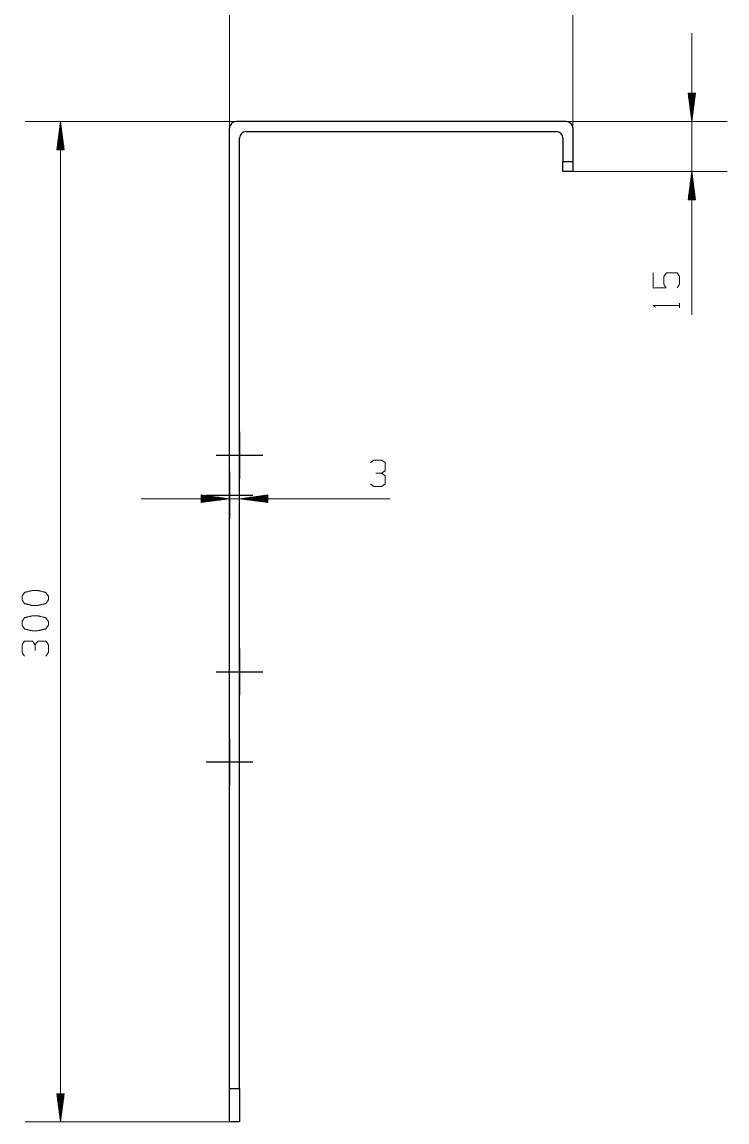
# Model space of a CAD drawing. Header units: millimetres. Extents: x 0 to 420, y 0 to 297.
# Drawn here: x 268.5 to 332, y 96 to 194.9 of the extents above; entities that cross this region are included whole.
import ezdxf

# ---------------------------------------------------------------- set-up
doc = ezdxf.new("R2010")
doc.units = ezdxf.units.MM
doc.layers.add('101', color=7, linetype='Continuous', true_color=0xffffff)

msp = doc.modelspace()

# ---------------------------------------------------------------- linework, layer by layer
at = {"layer": '101', "color": 22, "linetype": 'Continuous', "lineweight": 18}
for p, q in [((287.216, 185.362), (287.216, 199.445)), ((318.117, 185.362), (318.117, 199.445)), ((328.808, 193.899), (328.808, 168.56)), ((329.142, 188.502), (328.473, 188.502)), ((328.473, 188.502), (328.808, 185.962)), ((328.477, 188.502), (328.477, 188.47)), ((328.477, 188.502), (328.477, 188.47)), ((328.528, 188.502), (328.528, 188.084)), ((328.579, 188.502), (328.579, 187.698)), ((328.63, 188.502), (328.63, 187.312)), ((328.681, 188.502), (328.681, 186.926)), ((328.731, 188.502), (328.731, 186.54)), ((328.782, 188.502), (328.782, 186.154)), ((328.808, 185.962), (329.142, 188.502)), ((328.833, 188.502), (328.833, 186.154)), ((328.884, 188.502), (328.884, 186.54)), ((328.935, 188.502), (328.935, 186.926)), ((328.986, 188.502), (328.986, 187.312)), ((329.036, 188.502), (329.036, 187.698)), ((329.087, 188.502), (329.087, 188.084)), ((329.138, 188.502), (329.138, 188.47)), ((329.138, 188.502), (329.138, 188.47)), ((287.816, 185.962), (268.84, 185.962)), ((272.015, 185.962), (271.68, 183.422)), ((271.939, 183.422), (271.939, 185.383)), ((271.989, 183.422), (271.989, 185.769)), ((272.015, 185.962), (272.015, 95.962)), ((272.349, 183.422), (272.015, 185.962)), ((272.04, 183.422), (272.04, 185.769)), ((272.091, 183.422), (272.091, 185.383)), ((317.517, 185.962), (331.983, 185.962)), ((271.786, 183.422), (271.786, 184.225)), ((271.837, 183.422), (271.837, 184.611)), ((271.888, 183.422), (271.888, 184.997)), ((272.142, 183.422), (272.142, 184.997)), ((272.193, 183.422), (272.193, 184.611)), ((272.243, 183.422), (272.243, 184.225)), ((271.68, 183.422), (272.349, 183.422)), ((271.685, 183.422), (271.685, 183.453)), ((271.685, 183.422), (271.685, 183.453)), ((271.735, 183.422), (271.735, 183.839)), ((272.294, 183.422), (272.294, 183.839)), ((272.345, 183.422), (272.345, 183.453)), ((272.345, 183.422), (272.345, 183.453)), ((318.117, 181.462), (331.983, 181.462)), ((328.808, 181.462), (328.473, 178.922)), ((328.782, 178.922), (328.782, 181.269)), ((329.142, 178.922), (328.808, 181.462)), ((328.833, 178.922), (328.833, 181.269)), ((328.63, 178.922), (328.63, 180.111)), ((328.681, 178.922), (328.681, 180.497)), ((328.731, 178.922), (328.731, 180.883)), ((328.884, 178.922), (328.884, 180.883)), ((328.935, 178.922), (328.935, 180.497)), ((328.986, 178.922), (328.986, 180.111)), ((328.528, 178.922), (328.528, 179.339)), ((328.579, 178.922), (328.579, 179.725)), ((329.036, 178.922), (329.036, 179.725)), ((329.087, 178.922), (329.087, 179.339)), ((328.473, 178.922), (329.142, 178.922)), ((328.477, 178.922), (328.477, 178.953)), ((328.477, 178.922), (328.477, 178.953)), ((329.138, 178.922), (329.138, 178.953)), ((329.138, 178.922), (329.138, 178.953)), ((301.671, 152.035), (279.279, 152.035)), ((284.677, 152.37), (284.677, 151.701)), ((287.216, 152.035), (284.677, 152.37)), ((284.677, 152.365), (284.708, 152.365)), ((284.677, 152.365), (284.708, 152.365)), ((284.677, 152.315), (285.094, 152.315)), ((284.677, 152.264), (285.48, 152.264)), ((284.677, 152.213), (285.866, 152.213)), ((284.677, 152.162), (286.252, 152.162)), ((284.677, 152.111), (286.638, 152.111)), ((284.677, 152.061), (287.024, 152.061)), ((284.677, 151.701), (287.216, 152.035)), ((284.677, 152.01), (287.024, 152.01)), ((284.677, 151.959), (286.638, 151.959)), ((284.677, 151.908), (286.252, 151.908)), ((284.677, 151.857), (285.866, 151.857)), ((284.677, 151.807), (285.48, 151.807)), ((284.677, 151.756), (285.094, 151.756)), ((284.677, 151.705), (284.708, 151.705)), ((284.677, 151.705), (284.708, 151.705)), ((290.656, 152.37), (288.116, 152.035)), ((288.116, 152.035), (290.656, 151.701)), ((290.656, 152.061), (288.309, 152.061)), ((290.656, 152.01), (288.309, 152.01)), ((290.656, 152.111), (288.695, 152.111)), ((290.656, 151.959), (288.695, 151.959)), ((290.656, 152.162), (289.081, 152.162)), ((290.656, 151.908), (289.081, 151.908)), ((290.656, 152.213), (289.467, 152.213)), ((290.656, 151.857), (289.467, 151.857)), ((290.656, 152.264), (289.853, 152.264)), ((290.656, 151.807), (289.853, 151.807)), ((290.656, 152.315), (290.239, 152.315)), ((290.656, 151.756), (290.239, 151.756)), ((290.656, 152.365), (290.625, 152.365)), ((290.656, 152.365), (290.625, 152.365)), ((290.656, 151.705), (290.625, 151.705)), ((290.656, 151.705), (290.625, 151.705)), ((290.656, 151.701), (290.656, 152.37)), ((272.349, 98.502), (271.68, 98.502)), ((271.68, 98.502), (272.015, 95.962)), ((271.685, 98.502), (271.685, 98.47)), ((271.685, 98.502), (271.685, 98.47)), ((271.735, 98.502), (271.735, 98.084)), ((271.786, 98.502), (271.786, 97.698)), ((271.837, 98.502), (271.837, 97.312)), ((271.888, 98.502), (271.888, 96.926)), ((271.939, 98.502), (271.939, 96.54)), ((271.989, 98.502), (271.989, 96.154)), ((272.015, 95.962), (272.349, 98.502)), ((272.04, 98.502), (272.04, 96.154)), ((272.091, 98.502), (272.091, 96.54)), ((272.142, 98.502), (272.142, 96.926)), ((272.193, 98.502), (272.193, 97.312)), ((272.243, 98.502), (272.243, 97.698)), ((272.294, 98.502), (272.294, 98.084)), ((272.345, 98.502), (272.345, 98.47)), ((272.345, 98.502), (272.345, 98.47)), ((287.216, 95.962), (268.84, 95.962))]:
    msp.add_line(p, q, dxfattribs=at)
at = {"layer": '101', "color": 163, "linetype": 'Continuous', "lineweight": 25}
for p, q in [((287.216, 98.962), (287.216, 185.362)), ((317.517, 185.962), (287.816, 185.962)), ((288.716, 185.062), (316.617, 185.062)), ((318.117, 185.362), (318.117, 182.362)), ((288.116, 98.962), (288.116, 184.462)), ((317.217, 184.462), (317.217, 182.362)), ((317.217, 182.362), (318.117, 182.362)), ((317.217, 181.462), (317.217, 182.362)), ((318.117, 182.362), (318.117, 181.462)), ((318.117, 181.462), (317.217, 181.462)), ((287.216, 95.962), (287.216, 98.962)), ((287.216, 98.962), (288.116, 98.962)), ((288.116, 98.962), (288.116, 95.962)), ((288.116, 95.962), (287.216, 95.962))]:
    msp.add_line(p, q, dxfattribs=at)
at = {"layer": '101', "color": 72, "linetype": 'Continuous', "lineweight": 18}
msp.add_line((327.715, 169.196), (327.715, 169.621), dxfattribs=at)
at = {"layer": '101', "color": 153, "linetype": 'Continuous', "lineweight": 25}
for p, q in [((288.116, 158.062), (288.116, 153.862)), ((288.116, 158.062), (288.116, 153.862)), ((286.016, 155.962), (290.216, 155.962)), ((286.016, 155.962), (290.216, 155.962)), ((287.216, 154.462), (287.216, 150.262)), ((287.216, 154.462), (287.216, 150.262)), ((285.116, 152.362), (289.316, 152.362)), ((285.116, 152.362), (289.316, 152.362)), ((288.116, 138.562), (288.116, 134.362)), ((288.116, 138.562), (288.116, 134.362)), ((286.016, 136.462), (290.216, 136.462)), ((286.016, 136.462), (290.216, 136.462)), ((287.216, 130.462), (287.216, 126.262)), ((287.216, 130.462), (287.216, 126.262)), ((285.116, 128.362), (289.316, 128.362)), ((285.116, 128.362), (289.316, 128.362))]:
    msp.add_line(p, q, dxfattribs=at)
at = {"layer": '101', "color": 163, "linetype": 'Continuous', "lineweight": 25}
for centre, start, end in [((287.816, 185.362), 90, 180), ((288.716, 184.462), 90, 180), ((316.617, 184.462), 0, 90), ((317.517, 185.362), 0, 90)]:
    msp.add_arc(centre, 0.6, start, end, dxfattribs=at)
at = {"layer": '101', "color": 72, "linetype": 'Continuous', "lineweight": 18}
for points, knots in [([(327.49, 170.996), (327.715, 171.331), (327.715, 172.021), (327.49, 172.357), (326.54, 172.357), (326.29, 172.021), (326.29, 171.331), (326.515, 170.996), (325.34, 170.996), (325.34, 172.357)], [0, 0, 0.062228, 0.168343, 0.230571, 0.376815, 0.441266, 0.547381, 0.609609, 0.79049, 1, 1]), ([(325.54, 169.267), (325.34, 169.409), (327.715, 169.409)], [0, 0, 0.093491, 1, 1]), ([(300.897, 154.328), (301.233, 154.553), (301.233, 155.278), (300.897, 155.503), (300.207, 155.503), (299.872, 155.278)], [0, 0, 0.153872, 0.429851, 0.583722, 0.846128, 1, 1]), ([(299.889, 153.353), (300.207, 153.128), (300.897, 153.128), (301.233, 153.353), (301.233, 154.078), (300.897, 154.328), (300.384, 154.328)], [0, 0, 0.124117, 0.343689, 0.472444, 0.703377, 0.836728, 1, 1]), ([(270.922, 143.266), (270.672, 143.602), (269.972, 143.779), (269.497, 143.779), (268.772, 143.602), (268.547, 143.266), (268.547, 142.93), (268.772, 142.594), (269.497, 142.418), (269.972, 142.435), (270.672, 142.594), (270.922, 142.93), (270.922, 143.266)], [0, 0, 0.067527, 0.18397, 0.260584, 0.380943, 0.446141, 0.500306, 0.565503, 0.685863, 0.76253, 0.878309, 0.945835, 1, 1]), ([(270.922, 140.99), (270.672, 141.325), (269.972, 141.502), (269.497, 141.502), (268.772, 141.325), (268.547, 140.99), (268.547, 140.654), (268.772, 140.318), (269.497, 140.141), (269.972, 140.159), (270.672, 140.318), (270.922, 140.654), (270.922, 140.99)], [0, 0, 0.067527, 0.183971, 0.260584, 0.380944, 0.446142, 0.500306, 0.565504, 0.685863, 0.76253, 0.878309, 0.945835, 1, 1]), ([(269.722, 138.89), (269.497, 139.226), (268.772, 139.226), (268.547, 138.89), (268.547, 138.2), (268.772, 137.865)], [0, 0, 0.153877, 0.429854, 0.583731, 0.846126, 1, 1]), ([(270.697, 137.882), (270.922, 138.2), (270.922, 138.89), (270.697, 139.226), (269.972, 139.226), (269.722, 138.89), (269.722, 138.377)], [0, 0, 0.12412, 0.343686, 0.472446, 0.703376, 0.836735, 1, 1])]:
    msp.add_open_spline(points, degree=1, knots=knots, dxfattribs=at)

doc.saveas('drawing.dxf')
